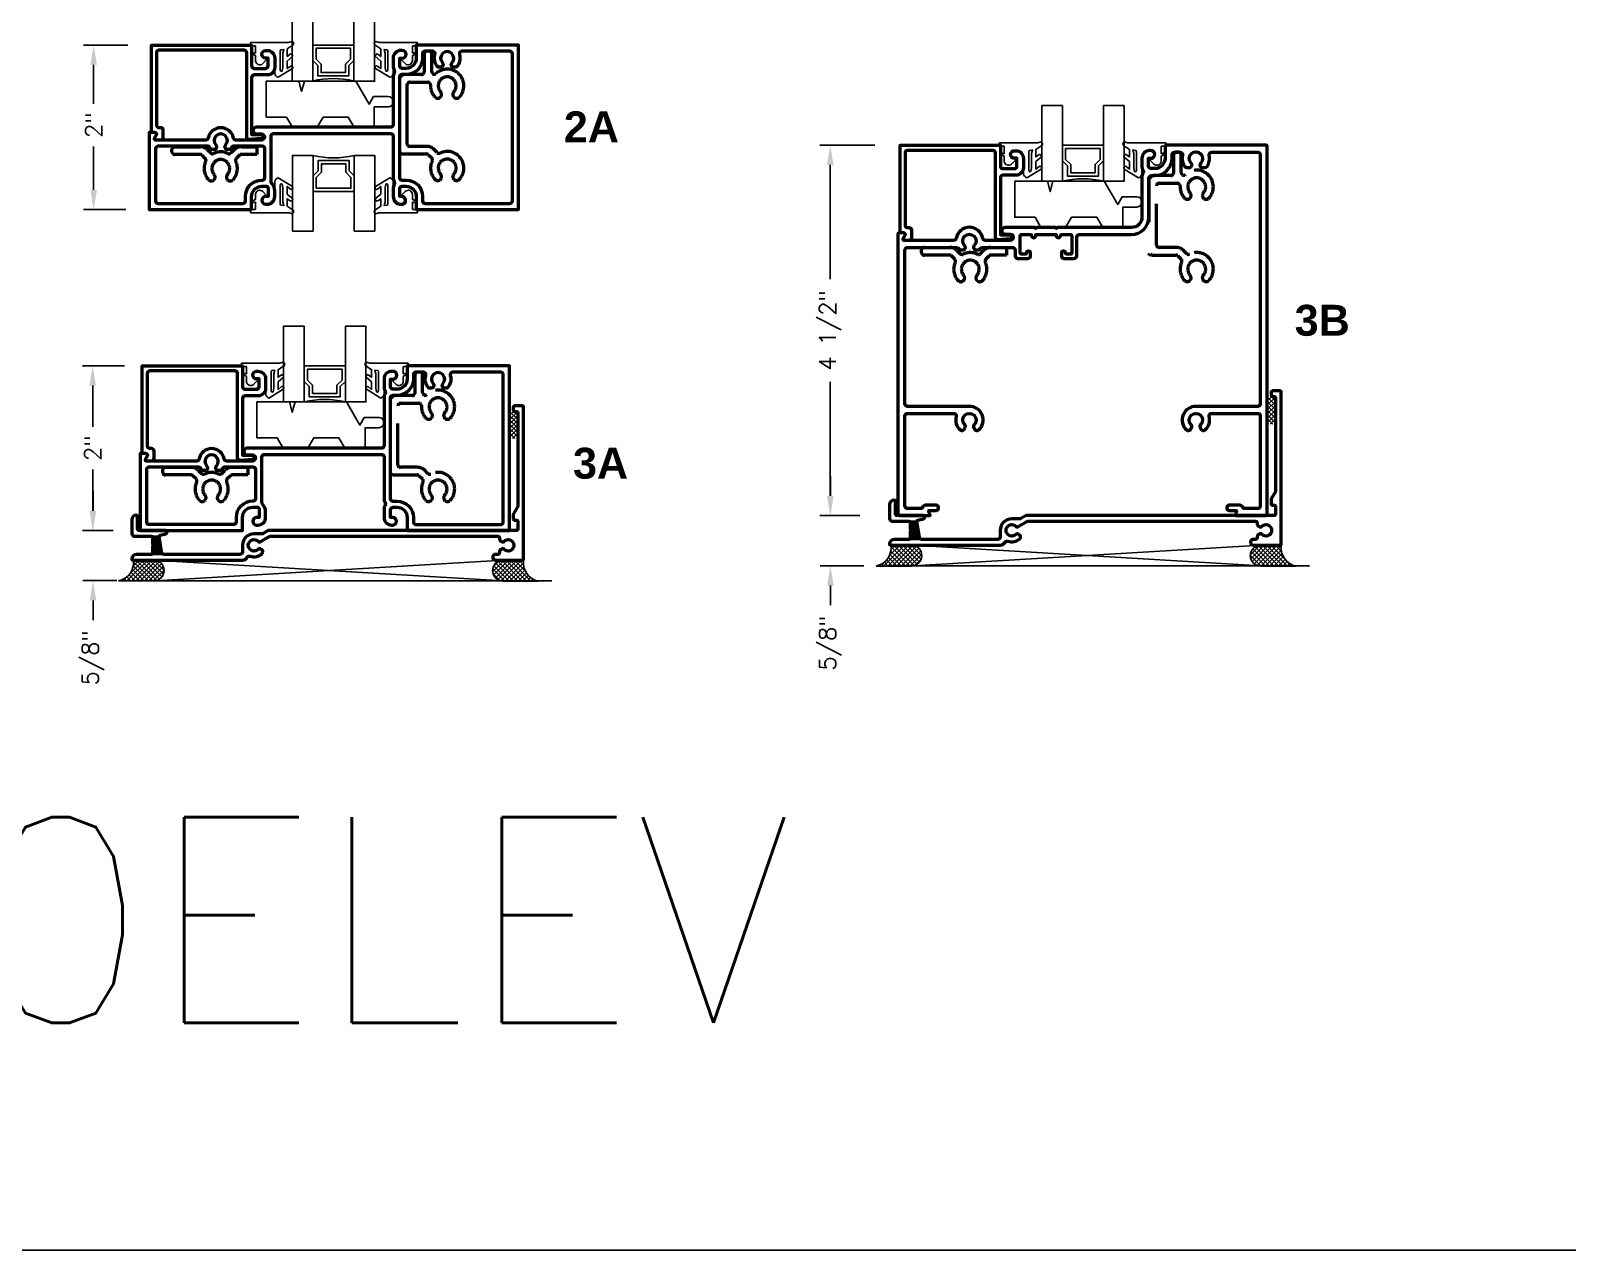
# Model space of a CAD drawing. Extents: x 0 to 63.4, y 0 to 11.8.
# Drawn here: x 2.839 to 7.505, y 0 to 3.705 of the extents above; entities that cross this region are included whole.
import ezdxf

# ---------------------------------------------------------------- set-up
doc = ezdxf.new("R2010")
doc.units = 0
doc.header["$MEASUREMENT"] = 0
doc.linetypes.add('HIDDEN', pattern=[0.375, 0.25, -0.125])
doc.linetypes.add('HIDDEN2', pattern=[0.1875, 0.125, -0.0625])
doc.layers.get('Defpoints').update_dxf_attribs({"linetype": 'CONTINUOUS'})
for name, color, linetype in [('R-Anno-Dims', 3, 'CONTINUOUS'), ('R-Anno-Text', 6, 'CONTINUOUS'), ('R-Det1', 4, 'CONTINUOUS'), ('R-Det2', 2, 'CONTINUOUS'), ('R-Det3', 5, 'CONTINUOUS'), ('R-Otln', 1, 'CONTINUOUS'), ('R-Pat1', 5, 'CONTINUOUS'), ('TITLE', 7, 'CONTINUOUS')]:
    doc.layers.add(name, color=color, linetype=linetype)
doc.styles.get("Standard").update_dxf_attribs({"font": 'simplex'})
doc.styles.add('style1', font='arialbd.ttf')
doc.dimstyles.new('1-4size', dxfattribs={"dimtxt": 0.05, "dimasz": 0.06, "dimexe": 0.03125, "dimexo": 0.03125, "dimgap": 0.03125, "dimtad": 0, "dimdec": 5, "dimlfac": 4, "dimzin": 4, "dimdsep": 46, "dimlunit": 5, "dimtxsty": 'Standard', "dimcen": 0, "dimclrd": 256, "dimclre": 256, "dimclrt": 256, "dimadec": 0, "dimazin": 1, "dimtfac": 1, "dimtdec": 5, "dimtofl": 0, "dimtmove": 0, "dimatfit": 3, "dimfxl": 1, "dimfrac": 2, "dimtolj": 1, "dimtzin": 4, "dimarcsym": 0})
pattern_1 = [(45, (2.794204, 1.727651), (-0.006629126, 0.006629126), []), (135, (2.794204, 1.727651), (-0.006629126, -0.006629126), [])]

# ---------------------------------------------------------------- blocks, each defined once
blk = doc.blocks.new('*D199')
at = {"layer": 'Defpoints', "color": 0, "transparency": 16777216}
for p in [(3.1658, 3.6616), (3.0302, 3.1616), (3.1593, 3.1616)]:
    blk.add_point(p, dxfattribs=at)
at = {"layer": 'R-Anno-Dims', "lineweight": -2, "transparency": 16777216}
for p, q in [((3.1345, 3.6616), (2.999, 3.6616)), ((3.0302, 3.6016), (3.0302, 3.4827)), ((3.0302, 3.2216), (3.0302, 3.3535)), ((3.1281, 3.1616), (2.999, 3.1616))]:
    blk.add_line(p, q, dxfattribs=at)
at = {"layer": 'R-Anno-Dims', "transparency": 16777216}
for points in [[(3.0202, 3.6016), (3.0402, 3.6016), (3.0302, 3.6616)], [(3.0202, 3.2216), (3.0402, 3.2216), (3.0302, 3.1616)]]:
    blk.add_solid(points, dxfattribs=at)
at = {"layer": 'R-Anno-Dims', "transparency": 16777216, "insert": (3.0302, 3.4181), "char_height": 0.05, "attachment_point": 5, "rotation": 90}
blk.add_mtext('\\A1;2"', dxfattribs=at)
blk = doc.blocks.new('*D204')
at = {"layer": 'Defpoints', "color": 0, "transparency": 16777216}
for p in [(5.2672, 2.232), (5.3879, 2.232), (5.3998, 2.0795)]:
    blk.add_point(p, dxfattribs=at)
at = {"layer": 'R-Anno-Dims', "lineweight": -2, "transparency": 16777216}
for p, q in [((5.2672, 2.292), (5.2672, 2.352)), ((5.3567, 2.232), (5.2359, 2.232)), ((5.3685, 2.0795), (5.2359, 2.0795)), ((5.2672, 2.0195), (5.2672, 1.9595))]:
    blk.add_line(p, q, dxfattribs=at)
at = {"layer": 'R-Anno-Dims', "transparency": 16777216}
for points in [[(5.2572, 2.292), (5.2772, 2.292), (5.2672, 2.232)], [(5.2572, 2.0195), (5.2772, 2.0195), (5.2672, 2.0795)]]:
    blk.add_solid(points, dxfattribs=at)
at = {"layer": 'R-Anno-Dims', "transparency": 16777216, "insert": (5.2672, 1.8449), "char_height": 0.05, "attachment_point": 5, "rotation": 90}
blk.add_mtext('\\A1;5/8"', dxfattribs=at)
blk = doc.blocks.new('*D186')
at = {"layer": 'Defpoints', "color": 0, "transparency": 16777216}
for p in [(5.2668, 3.3572), (5.4337, 3.3572), (5.3879, 2.232)]:
    blk.add_point(p, dxfattribs=at)
at = {"layer": 'R-Anno-Dims', "lineweight": -2, "transparency": 16777216}
for p, q in [((5.4024, 3.3572), (5.2356, 3.3572)), ((5.2668, 3.2972), (5.2668, 2.9508)), ((5.2668, 2.292), (5.2668, 2.6383)), ((5.3567, 2.232), (5.2356, 2.232))]:
    blk.add_line(p, q, dxfattribs=at)
at = {"layer": 'R-Anno-Dims', "transparency": 16777216}
for points in [[(5.2568, 3.2972), (5.2768, 3.2972), (5.2668, 3.3572)], [(5.2568, 2.292), (5.2768, 2.292), (5.2668, 2.232)]]:
    blk.add_solid(points, dxfattribs=at)
at = {"layer": 'R-Anno-Dims', "transparency": 16777216, "insert": (5.2668, 2.7946), "char_height": 0.05, "attachment_point": 5, "rotation": 90}
blk.add_mtext('\\A1;4 1/2"', dxfattribs=at)
blk = doc.blocks.new('*D187')
at = {"layer": 'Defpoints', "color": 0, "transparency": 16777216}
for p in [(3.0273, 2.6869), (3.1555, 2.6869), (3.1204, 2.187)]:
    blk.add_point(p, dxfattribs=at)
at = {"layer": 'R-Anno-Dims', "lineweight": -2, "transparency": 16777216}
for p, q in [((3.1243, 2.6869), (2.996, 2.6869)), ((3.0273, 2.6269), (3.0273, 2.5015)), ((3.0273, 2.247), (3.0273, 2.3723)), ((3.0891, 2.187), (2.996, 2.187))]:
    blk.add_line(p, q, dxfattribs=at)
at = {"layer": 'R-Anno-Dims', "transparency": 16777216}
for points in [[(3.0173, 2.6269), (3.0373, 2.6269), (3.0273, 2.6869)], [(3.0173, 2.247), (3.0373, 2.247), (3.0273, 2.187)]]:
    blk.add_solid(points, dxfattribs=at)
at = {"layer": 'R-Anno-Dims', "transparency": 16777216, "insert": (3.0273, 2.4369), "char_height": 0.05, "attachment_point": 5, "rotation": 90}
blk.add_mtext('\\A1;2"', dxfattribs=at)
blk = doc.blocks.new('*D188')
at = {"layer": 'Defpoints', "color": 0, "transparency": 16777216}
for p in [(3.0284, 2.187), (3.1204, 2.187), (3.1322, 2.0345)]:
    blk.add_point(p, dxfattribs=at)
at = {"layer": 'R-Anno-Dims', "lineweight": -2, "transparency": 16777216}
for p, q in [((3.0284, 2.247), (3.0284, 2.307)), ((3.0891, 2.187), (2.9972, 2.187)), ((3.101, 2.0345), (2.9972, 2.0345)), ((3.0284, 1.9745), (3.0284, 1.9145))]:
    blk.add_line(p, q, dxfattribs=at)
at = {"layer": 'R-Anno-Dims', "transparency": 16777216}
for points in [[(3.0184, 2.247), (3.0384, 2.247), (3.0284, 2.187)], [(3.0184, 1.9745), (3.0384, 1.9745), (3.0284, 2.0345)]]:
    blk.add_solid(points, dxfattribs=at)
at = {"layer": 'R-Anno-Dims', "transparency": 16777216, "insert": (3.0284, 1.7999), "char_height": 0.05, "attachment_point": 5, "rotation": 90}
blk.add_mtext('\\A1;5/8"', dxfattribs=at)
blk = doc.blocks.new('P2728 compress')
at = {"layer": 'R-Det2'}
blk.add_lwpolyline([(176.266, 42.927), (176.372, 42.753, -0.301952), (176.324, 42.713), (176.124, 42.713, 0.414214), (176.044, 42.633), (176.044, 42.594, 0.388879), (176.081, 42.554), (176.097, 42.553, 0.440011), (176.14, 42.593), (176.14, 42.607, -0.668179), (176.157, 42.614), (176.206, 42.566, -0.668179), (176.17, 42.48), (176.111, 42.48), (176.083, 42.441, -0.836323), (176.069, 42.447), (176.078, 42.48), (175.994, 42.48, 0.414214), (175.988, 42.474), (175.988, 42.424, -0.414214), (175.982, 42.418), (175.954, 42.418, -0.414214), (175.948, 42.424), (175.948, 42.862, 0.083245), (175.94, 42.911), (175.94, 42.911)], format="xyb", dxfattribs=at)
for points in [[(175.978, 42.937), (176.028, 42.864), (176.119, 42.864), (176.088, 42.905)], [(176.117, 42.931), (176.175, 42.864), (176.267, 42.864), (176.235, 42.902)]]:
    blk.add_lwpolyline(points, dxfattribs=at)
at = {"layer": 'R-Det2', "lineweight": 25}
blk.add_lwpolyline([(176.039, 42.79, 0.372312), (176.054, 42.778), (176.284, 42.778, 0.668179), (176.295, 42.803), (176.252, 42.812), (176.078, 42.811), (176.034, 42.824)], format="xyb", close=True, dxfattribs=at)
at = {"layer": 'R-Det2', "ltscale": 0.1}
for centre, radius, start, end in [((175.962, 42.92), 0.0237, 22.2345, 202.2345), ((176.117, 42.901), 0.0297, 90, 171.5397), ((176.251, 42.914), 0.0199, 40.2978, 220.2978)]:
    blk.add_arc(centre, radius, start, end, dxfattribs=at)

msp = doc.modelspace()

# ---------------------------------------------------------------- hatches: boundary and pattern name
at = {"layer": 'R-Pat1'}
h = msp.add_hatch(dxfattribs=at)
h.set_pattern_fill('ANSI37', color=256, scale=0.075, style=0)
h.set_pattern_definition([(45, (5.095007, 1.771087), (-0.006629126, 0.006629126), []), (135, (5.095007, 1.771087), (-0.006629126, -0.006629126), [])])
h.paths.add_polyline_path([(6.6189761, 2.5911923), (6.5939014, 2.5911923), (6.5939014, 2.5096962), (6.6189761, 2.5096962)])
h = msp.add_hatch(dxfattribs=at)
h.set_pattern_fill('ANSI37', color=256, scale=0.075, style=0)
h.set_pattern_definition(pattern_1)
h.paths.add_polyline_path([(4.3181731, 2.5477561), (4.2927007, 2.5477561), (4.2927007, 2.46626), (4.3181731, 2.46626)])
h = msp.add_hatch(color=256, dxfattribs=at)
edge = h.paths.add_edge_path()
edge.add_line((5.5095607, 2.192796), (5.5095607, 2.2109558))
edge.add_arc((5.5058107, 2.2109558), 0.00375, 0.0000001, 61.0449758)
edge.add_arc((5.5077472, 2.2144558), 0.00025, 90, 241.0449758, ccw=False)
edge.add_line((5.5077472, 2.2147058), (5.5297307, 2.2147058))
edge.add_arc((5.5297307, 2.2144558), 0.00025, -0.871147, 89.9999994, ccw=False)
edge.add_arc((5.5337303, 2.214395), 0.00375, 179.1288536, 188.7056474)
edge.add_line((5.5300235, 2.2138274), (5.5373036, 2.1662828))
edge.add_arc((5.5449643, 2.1674558), 0.00775, 188.7056474, 249.6358653)
edge.add_arc((5.5421805, 2.1599558), 0.00025, -89.9999999, 69.6358653, ccw=False)
edge.add_line((5.5421805, 2.1597058), (5.5077472, 2.1597058))
edge.add_arc((5.5077472, 2.1599558), 0.00025, 118.9550242, 270, ccw=False)
edge.add_arc((5.5058107, 2.1634558), 0.00375, 298.9550242, 359.9999999)
edge.add_line((5.5095607, 2.1634558), (5.5095607, 2.1816156))
edge.add_arc((5.5133107, 2.1816156), 0.00375, 131.8103149, 180, ccw=False)
edge.add_arc((5.5083107, 2.1872058), 0.00375, 311.8103149, 408.1896851)
edge.add_arc((5.5133107, 2.192796), 0.00375, 180, 228.1896851, ccw=False)
h = msp.add_hatch(color=256, dxfattribs=at)
edge = h.paths.add_edge_path()
edge.add_line((3.2088186, 2.1473463), (3.2088186, 2.1655061))
edge.add_arc((3.2050686, 2.1655061), 0.00375, 0.0000001, 61.0449758)
edge.add_arc((3.2070051, 2.1690061), 0.00025, 90, 241.0449758, ccw=False)
edge.add_line((3.2070051, 2.1692561), (3.2289887, 2.1692561))
edge.add_arc((3.2289887, 2.1690061), 0.00025, -0.871147, 89.9999994, ccw=False)
edge.add_arc((3.2329882, 2.1689453), 0.00375, 179.1288536, 188.7056474)
edge.add_line((3.2292814, 2.1683777), (3.2365615, 2.1208331))
edge.add_arc((3.2442223, 2.1220061), 0.00775, 188.7056474, 249.6358653)
edge.add_arc((3.2414384, 2.1145061), 0.00025, -89.9999999, 69.6358653, ccw=False)
edge.add_line((3.2414384, 2.1142561), (3.2070051, 2.1142561))
edge.add_arc((3.2070051, 2.1145061), 0.00025, 118.9550242, 270, ccw=False)
edge.add_arc((3.2050686, 2.1180061), 0.00375, 298.9550242, 359.9999999)
edge.add_line((3.2088186, 2.1180061), (3.2088186, 2.1361659))
edge.add_arc((3.2125686, 2.1361659), 0.00375, 131.8103149, 180, ccw=False)
edge.add_arc((3.2075686, 2.1417561), 0.00375, 311.8103149, 408.1896851)
edge.add_arc((3.2125686, 2.1473463), 0.00375, 180, 228.1896851, ccw=False)
h = msp.add_hatch(dxfattribs=at)
h.set_pattern_fill('ANSI37', color=256, scale=0.075, style=0)
h.set_pattern_definition([(45, (5.057989, 0.594505), (-0.006629126, 0.006629126), []), (135, (5.057989, 0.594505), (-0.006629126, -0.006629126), [])])
h.paths.add_polyline_path([(5.4061611, 2.0788931, 0.406088976), (5.4508107, 2.1422058), (5.5133107, 2.1422058), (5.5172524, 2.1419594, -0.939451221), (5.5133107, 2.0788931)])
h = msp.add_hatch(dxfattribs=at)
h.set_pattern_fill('ANSI37', color=256, scale=0.075, style=0)
h.set_pattern_definition([(45, (5.089846, 0.594257), (-0.006629126, 0.006629126), []), (135, (5.089846, 0.594257), (-0.006629126, -0.006629126), [])])
h.paths.add_polyline_path([(6.5739428, 2.0786451), (6.6810924, 2.0786451, -0.406088976), (6.6364428, 2.1419578), (6.5739428, 2.1419578), (6.5700011, 2.1417114, 0.939451221)])
h = msp.add_hatch(dxfattribs=at)
h.set_pattern_fill('ANSI37', color=256, scale=0.075, style=0)
h.set_pattern_definition([(45, (2.706572, 1.727899), (-0.00662913, 0.00662913), []), (135, (2.706572, 1.727899), (-0.00662913, -0.00662913), [])])
h.paths.add_polyline_path([(3.105419, 2.0334434, 0.406088976), (3.1500686, 2.0967561), (3.2125686, 2.0967561), (3.2165103, 2.0965098, -0.939451221), (3.2125686, 2.0334434)])
h = msp.add_hatch(dxfattribs=at)
h.set_pattern_fill('ANSI37', color=256, scale=0.075, style=0)
h.set_pattern_definition(pattern_1)
h.paths.add_polyline_path([(4.2732007, 2.0331954), (4.3803503, 2.0331954, -0.406088976), (4.3357007, 2.0965081), (4.2732007, 2.0965081), (4.269259, 2.0962618, 0.939451221)])

# ---------------------------------------------------------------- linework, layer by layer
at = {"layer": 'R-Det1', "lineweight": 50}
for points in [[(3.5802, 3.621891), (3.5802, 3.593891, -0.414213562), (3.55695, 3.570641), (3.5177, 3.570641, 0.414213562), (3.50995, 3.562891), (3.50995, 3.3898907), (3.538412, 3.3898907, -0.961529366), (3.5389012, 3.3774099), (3.503307, 3.3746139, -0.437365349), (3.49495, 3.3823401), (3.49495, 3.6383907, 0.414213562), (3.4872, 3.6461407), (3.2284117, 3.6461407, 0.414213562), (3.2206617, 3.6383907), (3.2206617, 3.4188907, 0.414213562), (3.2281617, 3.4113907), (3.2329117, 3.4113907, -0.414213562), (3.2406617, 3.4036407), (3.2406617, 3.3801407, -0.414213337), (3.2331617, 3.3726407), (3.2184103, 3.3726407, -0.577350566), (3.2151627, 3.3782657), (3.2224515, 3.3908905), (3.2174515, 3.3958907), (3.2056617, 3.3958907), (3.2056617, 3.661641), (3.50995, 3.661641), (3.5099498, 3.5983908, 0.41290323), (3.5176999, 3.5906407), (3.55245, 3.590641, 0.414213562), (3.5602, 3.598391), (3.5602, 3.621891), (3.552825, 3.621891, -1), (3.552825, 3.645141), (3.5569498, 3.6451407, -0.413978902), (3.5801998, 3.6218908)], [(5.8535283, 3.3174522), (5.8535283, 3.2894522, -0.414213562), (5.8302783, 3.2662022), (5.7910283, 3.2662022, 0.414213562), (5.7832783, 3.2584522), (5.7832783, 3.085452), (5.8117402, 3.085452, -0.961529366), (5.8122295, 3.0729712), (5.7766352, 3.0701751, -0.437365349), (5.7682783, 3.0779013), (5.7682783, 3.333952, 0.414213562), (5.7605283, 3.341702), (5.50174, 3.341702, 0.414213562), (5.49399, 3.333952), (5.49399, 3.114452, 0.414213562), (5.50149, 3.106952), (5.50624, 3.106952, -0.414213562), (5.51399, 3.099202), (5.51399, 3.075702, -0.414213337), (5.50649, 3.068202), (5.4917385, 3.068202, -0.577350566), (5.4884909, 3.073827), (5.4957798, 3.0864517), (5.4907798, 3.091452), (5.47899, 3.091452), (5.47899, 3.3572022), (5.7832783, 3.3572022), (5.7832781, 3.2939521, 0.41290323), (5.7910282, 3.286202), (5.8257783, 3.2862022, 0.414213562), (5.8335283, 3.2939522), (5.8335283, 3.3174522), (5.8261533, 3.3174522, -1), (5.8261533, 3.3407022), (5.8302781, 3.340702, -0.413978902), (5.853528, 3.317452)], [(3.5524492, 2.6471316), (3.5524492, 2.6191316, -0.414213562), (3.5291992, 2.5958816), (3.4899492, 2.5958816, 0.414213562), (3.4821992, 2.5881316), (3.4821992, 2.4151314), (3.5106611, 2.4151314, -0.961529366), (3.5111504, 2.4026506), (3.4755561, 2.3998545, -0.437365349), (3.4671992, 2.4075807), (3.4671992, 2.6636314, 0.414213562), (3.4594492, 2.6713814), (3.2006609, 2.6713814, 0.414213562), (3.1929109, 2.6636314), (3.1929109, 2.4441314, 0.414213562), (3.2004109, 2.4366314), (3.2051609, 2.4366314, -0.414213562), (3.2129109, 2.4288814), (3.2129109, 2.4053814, -0.414213337), (3.2054109, 2.3978814), (3.1906594, 2.3978814, -0.577350566), (3.1874118, 2.4035064), (3.1947007, 2.4161311), (3.1897007, 2.4211314), (3.1779109, 2.4211314), (3.1779109, 2.6868816), (3.4821992, 2.6868816), (3.4821989, 2.6236315, 0.41290323), (3.489949, 2.6158814), (3.5246992, 2.6158816, 0.414213562), (3.5324492, 2.6236316), (3.5324492, 2.6471316), (3.5250742, 2.6471316, -1), (3.5250742, 2.6703816), (3.529199, 2.6703814, -0.413978902), (3.5524489, 2.6471314)]]:
    msp.add_lwpolyline(points, format="xyb", dxfattribs=at)
for points in [[(6.5762216, 2.1984747, -2.733900699), (6.5761744, 2.1758918, 0.363658542), (6.5714294, 2.1767258), (6.5669152, 2.1741195, 0.32605407), (6.5632163, 2.1657654, -0.478235213), (6.5583298, 2.1597058), (6.5514428, 2.1597058, 1), (6.5514428, 2.1422058), (6.6326928, 2.1422058, 0.414213562), (6.6364428, 2.1459558), (6.6364428, 2.6072058, 0.414213562), (6.6326928, 2.6109558), (6.6101928, 2.6109558, 0.414213562), (6.6051928, 2.6059558), (6.6051928, 2.5984558, 0.414213562), (6.6101928, 2.5934558), (6.6151928, 2.5934558, -0.414213562), (6.6189428, 2.5897058), (6.6189428, 2.3067362, -0.131652498), (6.6182729, 2.3042362), (6.6058626, 2.282741, 0.131652498), (6.6051928, 2.280241), (6.6051928, 2.2678308, 0.414213562), (6.6089428, 2.2640808), (6.6151928, 2.2640808, -0.414213562), (6.6189428, 2.2603308), (6.6189428, 2.2359558, -0.414213562), (6.6151928, 2.2322058), (5.8631851, 2.2322058, 0.131652498), (5.8593101, 2.2311675), (5.8455629, 2.2232306, -0.131652498), (5.8416879, 2.2221923), (5.8180689, 2.2221923, 0.414213562), (5.7830689, 2.1871923), (5.7830689, 2.1674558, -0.414213562), (5.7753189, 2.1597058), (5.5449643, 2.1597058, -0.370379328), (5.5373036, 2.1662828), (5.5300235, 2.2138274, -0.387335755), (5.5328222, 2.2180334), (5.550137, 2.2223546, 0.88462431), (5.5489262, 2.2322058), (5.4683107, 2.2322058, -0.414213562), (5.4645607, 2.2359558), (5.4645607, 2.2754558, 0.414213562), (5.4608107, 2.2792058, 0.414213562), (5.4470607, 2.2654558), (5.4470607, 2.2234558, 0.414213562), (5.4558107, 2.2147058), (5.5058107, 2.2147058, -0.414213562), (5.5095607, 2.2109558), (5.5095607, 2.192796, 0.213421765), (5.5108107, 2.1900009, -0.447213596), (5.5108107, 2.1844107, 0.213421765), (5.5095607, 2.1816156), (5.5095607, 2.1634558, -0.414213562), (5.5058107, 2.1597058), (5.4608107, 2.1597058, 0.414213562), (5.4470607, 2.1459558), (5.4470607, 2.1459558, 0.414213562), (5.4508107, 2.1422058), (5.7830887, 2.1422058, 0.279180389), (5.7968242, 2.1505234, -0.374115852), (5.8062983, 2.1542309, 0.282113096), (5.8421019, 2.1617479, 0.502039847), (5.8406553, 2.1740937), (5.83615, 2.1766949, 0.362476227), (5.8314151, 2.1758729, -2.733900699), (5.8314623, 2.1984558, 0.363658542), (5.8362073, 2.1976218), (5.8639992, 2.2136675, -0.131652498), (5.8678742, 2.2147058), (6.5584043, 2.2147058, -0.479177678), (6.5632875, 2.2086312, 0.326902553), (6.5669814, 2.2002539), (6.5714867, 2.1976527, 0.362476227)], [(4.2754795, 2.1530251, -2.733900699), (4.2754323, 2.1304421, 0.363658542), (4.2706873, 2.1312761), (4.2661731, 2.1286698, 0.32605407), (4.2624742, 2.1203157, -0.478235213), (4.2575877, 2.1142561), (4.2507007, 2.1142561, 1), (4.2507007, 2.0967561), (4.3319507, 2.0967561, 0.414213562), (4.3357007, 2.1005061), (4.3357007, 2.5617561, 0.414213562), (4.3319507, 2.5655061), (4.3094507, 2.5655061, 0.414213562), (4.3044507, 2.5605061), (4.3044507, 2.5530061, 0.414213562), (4.3094507, 2.5480061), (4.3144507, 2.5480061, -0.414213562), (4.3182007, 2.5442561), (4.3182007, 2.2612866, -0.131652498), (4.3175308, 2.2587866), (4.3051205, 2.2372914, 0.131652498), (4.3044507, 2.2347914), (4.3044507, 2.2223811, 0.414213562), (4.3082007, 2.2186311), (4.3144507, 2.2186311, -0.414213562), (4.3182007, 2.2148811), (4.3182007, 2.1905061, -0.414213562), (4.3144507, 2.1867561), (3.562443, 2.1867561, 0.131652498), (3.558568, 2.1857178), (3.5448209, 2.1777809, -0.131652498), (3.5409459, 2.1767426), (3.5173268, 2.1767426, 0.414213562), (3.4823268, 2.1417426), (3.4823268, 2.1220061, -0.414213562), (3.4745768, 2.1142561), (3.2442223, 2.1142561, -0.370379328), (3.2365615, 2.1208331), (3.2292814, 2.1683777, -0.387335755), (3.2320802, 2.1725837), (3.2493949, 2.1769049, 0.88462431), (3.2481842, 2.1867561), (3.1675686, 2.1867561, -0.414213562), (3.1638186, 2.1905061), (3.1638186, 2.2300061, 0.414213562), (3.1600686, 2.2337561, 0.414213562), (3.1463186, 2.2200061), (3.1463186, 2.1780061, 0.414213562), (3.1550686, 2.1692561), (3.2050686, 2.1692561, -0.414213562), (3.2088186, 2.1655061), (3.2088186, 2.1473463, 0.213421765), (3.2100686, 2.1445512, -0.447213596), (3.2100686, 2.138961, 0.213421765), (3.2088186, 2.1361659), (3.2088186, 2.1180061, -0.414213562), (3.2050686, 2.1142561), (3.1600686, 2.1142561, 0.414213562), (3.1463186, 2.1005061), (3.1463186, 2.1005061, 0.414213562), (3.1500686, 2.0967561), (3.4823467, 2.0967561, 0.279180389), (3.4960822, 2.1050738, -0.374115852), (3.5055562, 2.1087812, 0.282113096), (3.5413598, 2.1162983, 0.502039847), (3.5399132, 2.1286441), (3.5354079, 2.1312452, 0.362476227), (3.530673, 2.1304232, -2.733900699), (3.5307202, 2.1530061, 0.363658542), (3.5354652, 2.1521721), (3.5632571, 2.1682178, -0.131652498), (3.5671321, 2.1692561), (4.2576623, 2.1692561, -0.479177678), (4.2625454, 2.1631815, 0.326902553), (4.2662393, 2.1548042), (4.2707446, 2.152203, 0.362476227)]]:
    msp.add_lwpolyline(points, format="xyb", close=True, dxfattribs=at)
at = {"layer": 'R-Det2', "color": 2, "linetype": 'Continuous'}
for p, q in [((3.63495, 3.552141), (3.69745, 3.552141)), ((3.88495, 3.552141), (3.82245, 3.552141))]:
    msp.add_line(p, q, dxfattribs=at)
at = {"layer": 'R-Det2'}
for points in [[(3.8829016, 3.7819414), (3.8204016, 3.7819414), (3.8204016, 3.5521413), (3.8829016, 3.5521413), (3.8829016, 3.7819414), (3.8829016, 3.5521413), (3.8204016, 3.5521413), (3.8204016, 3.6146413), (3.8049016, 3.5991413), (3.8049016, 3.5678913), (3.7109016, 3.5678913), (3.7109016, 3.5991413), (3.6954016, 3.6146413), (3.6954016, 3.6616413), (3.8204016, 3.6616413), (3.6954016, 3.6616413), (3.6954016, 3.7819414), (3.6329016, 3.7819414), (3.6329016, 3.5521413), (3.6954016, 3.5521413), (3.6954016, 3.6146413), (3.6954016, 3.5521413, -0.123310184), (3.8204016, 3.5521413, 1.56900442)], [(6.1589836, 3.4775062), (6.0964836, 3.4775063), (6.0964836, 3.2477061), (6.1589836, 3.2477061), (6.1589836, 3.4775063), (6.1589836, 3.2477061), (6.0964836, 3.2477061), (6.0964836, 3.3102061), (6.0809836, 3.2947061), (6.0809836, 3.2634561), (5.9869836, 3.2634561), (5.9869836, 3.2947061), (5.9714836, 3.3102061), (5.9714836, 3.3572061), (6.0964836, 3.3572061), (5.9714836, 3.3572061), (5.9714836, 3.4775063), (5.9089836, 3.4775063), (5.9089836, 3.2477061), (5.9714836, 3.2477061), (5.9714836, 3.3102061), (5.9714836, 3.2477061, -0.123310184), (6.0964836, 3.2477061, 1.56900442)], [(3.6338361, 3.0964889), (3.6963361, 3.0964889), (3.6963361, 3.326289), (3.6338361, 3.326289), (3.6338361, 3.0964889), (3.6338361, 3.326289), (3.6963361, 3.326289), (3.6963361, 3.263789), (3.7118361, 3.279289), (3.7118361, 3.310539), (3.8058361, 3.310539), (3.8058361, 3.279289), (3.8213361, 3.263789), (3.8213361, 3.216789), (3.6963361, 3.216789), (3.8213361, 3.216789), (3.8213361, 3.0964889), (3.8838361, 3.0964889), (3.8838361, 3.326289), (3.8213361, 3.326289), (3.8213361, 3.263789), (3.8213361, 3.326289, -0.123310184), (3.6963361, 3.326289, 1.56900442)], [(3.8569637, 2.8070566), (3.7944637, 2.8070566), (3.7944637, 2.5772565), (3.8569637, 2.5772565), (3.8569637, 2.8070566), (3.8569637, 2.5772565), (3.7944637, 2.5772565), (3.7944637, 2.6397565), (3.7789637, 2.6242565), (3.7789637, 2.5930065), (3.6849637, 2.5930065), (3.6849637, 2.6242565), (3.6694637, 2.6397565), (3.6694637, 2.6867565), (3.7944637, 2.6867565), (3.6694637, 2.6867565), (3.6694637, 2.8070566), (3.6069637, 2.8070566), (3.6069637, 2.5772565), (3.6694637, 2.5772565), (3.6694637, 2.6397565), (3.6694637, 2.5772565, -0.123310184), (3.7944637, 2.5772565, 1.56900442)]]:
    msp.add_lwpolyline(points, format="xyb", dxfattribs=at)
for points in [[(3.8104016, 3.6516413), (3.7054016, 3.6516413), (3.7054016, 3.6187834), (3.7209016, 3.6032834), (3.7209016, 3.5778913), (3.7949016, 3.5778913), (3.7949016, 3.6032834), (3.8104016, 3.6187834), (3.8104016, 3.6516413)], [(6.0864836, 3.3472061), (5.9814836, 3.3472061), (5.9814836, 3.3143483), (5.9969836, 3.2988483), (5.9969836, 3.2734561), (6.0709836, 3.2734561), (6.0709836, 3.2988483), (6.0864836, 3.3143483), (6.0864836, 3.3472061)], [(3.7063361, 3.226789), (3.8113361, 3.226789), (3.8113361, 3.2596469), (3.7958361, 3.2751469), (3.7958361, 3.300539), (3.7218361, 3.300539), (3.7218361, 3.2751469), (3.7063361, 3.2596469), (3.7063361, 3.226789)], [(3.7844637, 2.6767565), (3.6794637, 2.6767565), (3.6794637, 2.6438986), (3.6949637, 2.6283986), (3.6949637, 2.6030065), (3.7689637, 2.6030065), (3.7689637, 2.6283986), (3.7844637, 2.6438986), (3.7844637, 2.6767565)]]:
    msp.add_lwpolyline(points, dxfattribs=at)
for points in [[(3.7266746, 3.442891), (3.7086324, 3.411641), (3.6337088, 3.411641), (3.6156666, 3.442891), (3.5541812, 3.442891), (3.5541812, 3.5521412), (3.653259, 3.5521412), (3.6616324, 3.5208912), (3.6700058, 3.5521412), (3.8260405, 3.5521412), (3.8667076, 3.4817037), (3.8802392, 3.5051412), (3.9246128, 3.5051412, -0.414213562), (3.9401128, 3.4896412), (3.9401128, 3.4893912, -0.414213562), (3.9246128, 3.4738912), (3.8823062, 3.4738912), (3.8823062, 3.411641), (3.8211324, 3.411641), (3.8030902, 3.442891)], [(5.9996002, 3.1384558), (5.981558, 3.1072058), (5.9066345, 3.1072058), (5.8885923, 3.1384558), (5.8271068, 3.1384558), (5.8271068, 3.247706), (5.9261846, 3.247706), (5.934558, 3.216456), (5.9429314, 3.247706), (6.0989661, 3.247706), (6.1396332, 3.1772685), (6.1531649, 3.200706), (6.1975385, 3.200706, -0.414213562), (6.2130385, 3.185206), (6.2130385, 3.184956, -0.414213562), (6.1975385, 3.169456), (6.1552318, 3.169456), (6.1552318, 3.1072058), (6.094058, 3.1072058), (6.0760158, 3.1384558)], [(3.6985122, 2.4680061), (3.68047, 2.4367561), (3.6055464, 2.4367561), (3.5875042, 2.4680061), (3.5260188, 2.4680061), (3.5260188, 2.5772564), (3.6250966, 2.5772564), (3.63347, 2.5460064), (3.6418434, 2.5772564), (3.7978781, 2.5772564), (3.8385452, 2.5068189), (3.8520768, 2.5302564), (3.8964504, 2.5302564, -0.414213562), (3.9119504, 2.5147564), (3.9119504, 2.5145064, -0.414213562), (3.8964504, 2.4990064), (3.8541438, 2.4990064), (3.8541438, 2.4367561), (3.79297, 2.4367561), (3.7749278, 2.4680061)]]:
    msp.add_lwpolyline(points, format="xyb", close=True, dxfattribs=at)
at = {"layer": 'R-Det3'}
for p, q in [((6.5739428, 2.0794578), (5.5192631, 2.1419578)), ((5.5192631, 2.0794578), (6.5739428, 2.1419578)), ((4.2732007, 2.0340081), (3.2125686, 2.0967561)), ((3.218521, 2.0340081), (4.2732007, 2.0965081)), ((5.4450915, 2.0794578), (6.7216928, 2.0794578)), ((3.1443494, 2.0340081), (4.4209508, 2.0340081))]:
    msp.add_line(p, q, dxfattribs=at)
at = {"layer": 'R-Det3', "linetype": 'HIDDEN', "lineweight": 50}
msp.add_lwpolyline([(3.9584412, 3.3306412), (3.9621912, 3.3343912), (3.9659412, 3.3306412), (4.0412966, 3.3306412, -0.198912367), (4.0467767, 3.3283713), (4.0566334, 3.3185146, -0.318046065), (4.0581442, 3.3096892, 0.306554229), (4.0665246, 3.2537085, 0.506230383), (4.0851492, 3.2557647, 0.327818123), (4.0836387, 3.269446, -2.278081172), (4.1237558, 3.269446, 0.327818123), (4.1222454, 3.2557647, 0.506230383), (4.14087, 3.2537085, 0.825601817), (4.081899, 3.3334441, -0.318046065), (4.0730737, 3.3349548), (4.063217, 3.3448115, 0.198912367), (4.0412966, 3.3538912), (3.9894483, 3.3538912, -0.414213562), (3.9816983, 3.3616412), (3.9816983, 3.5408071, -0.414213562), (3.9894483, 3.5485571), (4.0455203, 3.5485571, -0.428959716), (4.0532606, 3.5404191, 0.201044496), (4.0665246, 3.5037085, 0.061644757), (4.068701, 3.5018598, 0.431131542), (4.0851492, 3.5057647, 0.327818123), (4.0836387, 3.519446, -2.278081172), (4.1237558, 3.519446, 0.327818123), (4.1222454, 3.5057647, 0.506230383), (4.14087, 3.5037085, 0.956981471), (4.0696694, 3.5752052, -0.651659058), (4.0566973, 3.5809316), (4.0566973, 3.635141, 0.414213562), (4.0489473, 3.642891), (4.0411973, 3.642891, 0.414213562), (4.0334473, 3.635141), (4.0334473, 3.5795571, -0.414213562), (4.0256973, 3.5718071), (3.9739483, 3.5718071, 0.414213562), (3.9584483, 3.5563071), (3.9584483, 3.3306483)], format="xyb", dxfattribs=at)
msp.add_lwpolyline([(3.2757, 3.3293935, -0.414213562), (3.26795, 3.3371435), (3.26795, 3.3448935, -0.414213562), (3.2757, 3.3526435), (3.3536933, 3.3526435, -0.198912367), (3.3757904, 3.3434905), (3.3855764, 3.3337046, 0.318046065), (3.3944018, 3.3321938, -0.226939718), (3.4379983, 3.3321938, 0.318046065), (3.4468237, 3.3337046), (3.4566071, 3.343488, -0.198912367), (3.4787042, 3.352641), (3.5257975, 3.352641), (3.5257975, 3.329391), (3.4786007, 3.329391, 0.198912367), (3.4731206, 3.327121), (3.4632639, 3.3172643, 0.318046065), (3.4617531, 3.308439, -0.306554229), (3.4533727, 3.2524583, -0.506230383), (3.4347481, 3.2545145, -0.327818123), (3.4362586, 3.2681957, 2.278081172), (3.3961415, 3.2681957, -0.327818123), (3.3976519, 3.2545145, -0.506230383), (3.3790273, 3.2524583, -0.306554229), (3.3706469, 3.308439, 0.318046065), (3.3691362, 3.3172643), (3.359277, 3.3271235, 0.198912367), (3.3537969, 3.3293935)], format="xyb", close=True, dxfattribs=at)
at = {"layer": 'R-Det3', "linetype": 'HIDDEN2', "lineweight": 50}
for points in [[(6.2342697, 3.0237025), (6.2380197, 3.0274525), (6.2417697, 3.0237025), (6.3171252, 3.0237025, -0.198912367), (6.3226052, 3.0214325), (6.3324619, 3.0115758, -0.318046065), (6.3339727, 3.0027505, 0.306554229), (6.3423531, 2.9467698, 0.506230383), (6.3609777, 2.948826, 0.327818123), (6.3594672, 2.9625072, -2.278081172), (6.3995843, 2.9625072, 0.327818123), (6.3980739, 2.948826, 0.506230383), (6.4166985, 2.9467698, 0.825601817), (6.3577275, 3.0265053, -0.318046065), (6.3489022, 3.0280161), (6.3390455, 3.0378728, 0.198912367), (6.3171252, 3.0469525), (6.2652768, 3.0469525, -0.414213562), (6.2575268, 3.0547025), (6.2575268, 3.2338683, -0.414213562), (6.2652768, 3.2416183), (6.3213488, 3.2416183, -0.428959716), (6.3290891, 3.2334803, 0.201044496), (6.3423531, 3.1967698, 0.061644757), (6.3445295, 3.1949211, 0.431131542), (6.3609777, 3.198826, 0.327818123), (6.3594672, 3.2125072, -2.278081172), (6.3995843, 3.2125072, 0.327818123), (6.3980739, 3.198826, 0.506230383), (6.4166985, 3.1967698, 0.956981471), (6.3454979, 3.2682665, -0.651659058), (6.3325258, 3.2739929), (6.3325258, 3.3282022, 0.414213562), (6.3247758, 3.3359522), (6.3170258, 3.3359522, 0.414213562), (6.3092758, 3.3282022), (6.3092758, 3.2726183, -0.414213562), (6.3015258, 3.2648683), (6.2497768, 3.2648683, 0.414213562), (6.2342768, 3.2493683), (6.2342768, 3.0237096)], [(3.9306933, 2.3554322), (3.9344433, 2.3591822), (3.9381933, 2.3554322), (4.0135488, 2.3554322, -0.198912367), (4.0190289, 2.3531623), (4.0288856, 2.3433056, -0.318046065), (4.0303963, 2.3344802, 0.306554229), (4.0387767, 2.2784995, 0.506230383), (4.0574013, 2.2805557, 0.327818123), (4.0558909, 2.294237, -2.278081172), (4.096008, 2.294237, 0.327818123), (4.0944975, 2.2805557, 0.506230383), (4.1131221, 2.2784995, 0.825601817), (4.0541512, 2.3582351, -0.318046065), (4.0453258, 2.3597458), (4.0354691, 2.3696025, 0.198912367), (4.0135488, 2.3786822), (3.9617004, 2.3786822, -0.414213562), (3.9539504, 2.3864322), (3.9539504, 2.5655981, -0.414213562), (3.9617004, 2.5733481), (4.0177725, 2.5733481, -0.428959716), (4.0255127, 2.5652101, 0.201044496), (4.0387767, 2.5284995, 0.061644757), (4.0409532, 2.5266508, 0.431131542), (4.0574013, 2.5305557, 0.327818123), (4.0558909, 2.544237, -2.278081172), (4.096008, 2.544237, 0.327818123), (4.0944975, 2.5305557, 0.506230383), (4.1131221, 2.5284995, 0.956981471), (4.0419215, 2.5999962, -0.651659058), (4.0289494, 2.6057226), (4.0289494, 2.659932, 0.414213562), (4.0211994, 2.667682), (4.0134494, 2.667682, 0.414213562), (4.0056994, 2.659932), (4.0056994, 2.6043481, -0.414213562), (3.9979494, 2.5965981), (3.9462004, 2.5965981, 0.414213562), (3.9307004, 2.5810981), (3.9307004, 2.3554393)]]:
    msp.add_lwpolyline(points, format="xyb", dxfattribs=at)
for points in [[(5.8016233, 3.0234039), (5.7544264, 3.0234039, 0.198912367), (5.7489464, 3.021134), (5.7390896, 3.0112773, 0.318046065), (5.7375789, 3.0024519, -0.306554229), (5.7291985, 2.9464712, -0.506230383), (5.7105739, 2.9485274, -0.327818123), (5.7120843, 2.9622087, 2.278081172), (5.6719672, 2.9622087, -0.327818123), (5.6734777, 2.9485274, -0.506230383), (5.6548531, 2.9464712, -0.306554229), (5.6464727, 3.0024519, 0.318046065), (5.6449619, 3.0112773), (5.6351027, 3.0211365, 0.198912367), (5.6296227, 3.0234064), (5.5515258, 3.0234064, -0.414213562), (5.5437758, 3.0311564), (5.5437758, 3.0389064, -0.414213562), (5.5515258, 3.0466564), (5.6295191, 3.0466564, -0.198912367), (5.6516162, 3.0375035), (5.6614022, 3.0277175, 0.318046065), (5.6702275, 3.0262068, -0.226939718), (5.7138241, 3.0262068, 0.318046065), (5.7226494, 3.0277175), (5.7324329, 3.037501, -0.198912367), (5.75453, 3.0466539), (5.8016233, 3.0466539)], [(3.419073, 2.3597458), (3.4288565, 2.3695293, -0.198912367), (3.4509536, 2.3786822), (3.4980469, 2.3786822), (3.4980469, 2.3554322), (3.4508501, 2.3554322, 0.198912367), (3.44537, 2.3531623), (3.4355133, 2.3433056, 0.318046065), (3.4340025, 2.3344802, -0.306554229), (3.4256221, 2.2784995, -0.506230383), (3.4069975, 2.2805557, -0.327818123), (3.408508, 2.294237, 2.278081172), (3.3683909, 2.294237, -0.327818123), (3.3699013, 2.2805557, -0.506230383), (3.3512767, 2.2784995, -0.306554229), (3.3428963, 2.3344802, 0.318046065), (3.3413856, 2.3433056), (3.3315264, 2.3531648, 0.198912367), (3.3260463, 2.3554347), (3.2479494, 2.3554347, -0.414213562), (3.2401994, 2.3631847), (3.2401994, 2.3709347, -0.414213562), (3.2479494, 2.3786847), (3.3259427, 2.3786847, -0.198912367), (3.3480398, 2.3695318), (3.3578258, 2.3597458, 0.318046065), (3.3666512, 2.3582351, -0.226939718), (3.4102477, 2.3582351, 0.318046065)]]:
    msp.add_lwpolyline(points, format="xyb", close=True, dxfattribs=at)
at = {"layer": 'R-Otln', "lineweight": 50}
for points in [[(3.9319483, 3.392891, -0.414213562), (3.9396983, 3.385141), (3.9396983, 3.259141, 0.126515119), (3.9431406, 3.2457545, -0.257146139), (3.9431406, 3.2382774, 0.126515119), (3.9396983, 3.224891), (3.9396983, 3.2013909, 0.414213245), (3.9629485, 3.1781407), (3.9670735, 3.178141, 0.863711889), (3.9670735, 3.201391), (3.9596983, 3.2013914), (3.9596983, 3.224891, -0.414213562), (3.9674483, 3.232641), (3.9786985, 3.232641, -0.414213562), (4.0099485, 3.201391), (4.0099485, 3.161641), (4.3204485, 3.161641), (4.3204485, 3.661641), (4.0099485, 3.661641), (4.0099485, 3.621891, -0.414213562), (3.9786985, 3.590641), (3.9674483, 3.590641, -0.414213562), (3.9596983, 3.598391), (3.9596983, 3.6218907), (3.9670735, 3.6218907, 1), (3.9670735, 3.6451407), (3.9629485, 3.645141, 0.414219861), (3.9396983, 3.6218907), (3.9396983, 3.598391, 0.126515119), (3.9431406, 3.5850045, -0.257146139), (3.9431406, 3.5775274, 0.126515119), (3.9396983, 3.564141), (3.9396983, 3.419391, -0.414213562), (3.9319483, 3.411641), (3.5240445, 3.411641, 0.414213562), (3.5140445, 3.401641, 0.414213562), (3.5240445, 3.391641), (3.5397945, 3.391641, -0.414213562), (3.5490445, 3.382391), (3.5490445, 3.3820162, -0.414213562), (3.5397945, 3.3727662), (3.4620453, 3.3727662, -0.357791189), (3.4544443, 3.3790039, 0.820635671), (3.3779497, 3.3790039, -0.357791189), (3.3703487, 3.3727662), (3.2184073, 3.3727662, -0.577364024), (3.2151595, 3.3783912), (3.2224485, 3.391016), (3.2174485, 3.3960162), (3.1991985, 3.3960162), (3.1991985, 3.161641), (3.5099485, 3.161641), (3.5099485, 3.201391, -0.414213562), (3.5411985, 3.232641), (3.5549488, 3.232641, -0.48498354), (3.5601988, 3.224891), (3.5601988, 3.201391), (3.5528235, 3.201391, 1), (3.5528235, 3.178141), (3.5569488, 3.178141, 0.414213562), (3.5801988, 3.201391), (3.5801988, 3.218891, 0.196369919), (3.5712611, 3.2407707, -0.196369919), (3.5690445, 3.2461969), (3.5690445, 3.385141, -0.414213562), (3.5767945, 3.392891)], [(4.0834487, 3.594141), (4.0760616, 3.594141, -0.276019293), (4.0665368, 3.6328694, 0.504282525), (4.0591272, 3.642891), (4.0364485, 3.642891, 0.414213562), (4.0286985, 3.635141), (4.0286985, 3.621891, -0.414213562), (3.9786985, 3.571891), (3.9661983, 3.571891, 0.414213562), (3.9584483, 3.564141), (3.9584483, 3.259141, 0.414213562), (3.9661983, 3.251391), (3.9786985, 3.251391, -0.414213562), (4.0286985, 3.201391), (4.0286985, 3.188141, 0.414213562), (4.0364485, 3.180391), (4.2939485, 3.180391, 0.414213562), (4.3016985, 3.188141), (4.3016985, 3.635141, 0.414213562), (4.2939485, 3.642891), (4.1482816, 3.642891, 0.504282525), (4.140872, 3.6328694, -0.276019872), (4.1313471, 3.5941409), (4.1239604, 3.5941407, -0.267956086), (4.1172485, 3.5980157), (4.1170924, 3.5982862, -0.333904179), (4.1182158, 3.6075309, 2.347732035), (4.0891929, 3.6075309, -0.333904179), (4.0903164, 3.5982862), (4.0901604, 3.598016, -0.267949192)], [(3.436447, 3.344141, -0.675777174), (3.430797, 3.357366, 2.347602733), (3.4015971, 3.357366, -0.675777174), (3.395947, 3.344141), (3.3883037, 3.344141, -0.051617145), (3.3833129, 3.350432, 0.256219646), (3.3767778, 3.3540162), (3.2256985, 3.3540162, 0.414213562), (3.2179485, 3.3462662), (3.2179485, 3.188141, 0.414213562), (3.2256985, 3.180391), (3.4834485, 3.180391, 0.414213562), (3.4911985, 3.188141), (3.4911985, 3.201391, -0.414213562), (3.5411985, 3.251391), (3.5425445, 3.251391, 0.414213562), (3.5502945, 3.259141), (3.5502945, 3.3462662, 0.414213562), (3.5425445, 3.3540162), (3.4556163, 3.3540162, 0.256219646), (3.4490811, 3.350432, -0.051617145), (3.4440904, 3.344141)], [(5.6760088, 2.4991305, 0.334299254), (5.6748777, 2.5083831, -2.352368442), (5.7040591, 2.5083831, 0.334299254), (5.702928, 2.4991305), (5.7058879, 2.4940038, 0.483768961), (5.7179112, 2.4922354, 0.679300043), (5.6894549, 2.5639558), (5.5014809, 2.5639558, -0.414213562), (5.4937309, 2.5717058), (5.4937309, 3.0389558, -0.414213562), (5.5014809, 3.0467058), (5.6502247, 3.0467058, -0.244197058), (5.6565647, 3.043413, 0.032900258), (5.6598559, 3.0393308), (5.6692309, 3.0393308, 0.659440599), (5.6748809, 3.0525558, -2.34760274), (5.7040809, 3.0525558, 0.662633967), (5.7097309, 3.0393308), (5.7190809, 3.0393308, 0.03526094), (5.7223973, 3.0434094, -0.244346409), (5.7287398, 3.0467058), (5.8203059, 3.0467058, -0.414213562), (5.8280559, 3.0389558), (5.8280559, 3.0224558, 0.384010218), (5.8358059, 3.0134558), (5.8671809, 3.0134558, 0.419354839), (5.8749309, 3.0212058), (5.8749309, 3.0297058, 0.412005635), (5.8686809, 3.0359558, 0.408), (5.8624309, 3.0297058, -0.420015868), (5.8586809, 3.0259558), (5.8473059, 3.0259558, -0.413333333), (5.8435559, 3.0297058), (5.8435559, 3.0822058, -0.413333333), (5.8473059, 3.0859558), (5.8743059, 3.0859558, -0.420015868), (5.8780559, 3.0822058, 0.412005635), (5.8843059, 3.0759558, 0.416), (5.8905559, 3.0822058), (5.8905559, 3.0859558), (5.9530559, 3.0859558), (5.9530559, 3.0822058, 0.412005635), (5.9593059, 3.0759558, 0.416), (5.9655559, 3.0822058, -0.413333333), (5.9693059, 3.0859558), (5.9963059, 3.0859558, -0.420015868), (6.0000559, 3.0822058), (6.0000559, 3.0297058, -0.420015868), (5.9963059, 3.0259558), (5.9849309, 3.0259558, -0.413333333), (5.9811809, 3.0297058, 0.412005635), (5.9749309, 3.0359558, 0.408), (5.9686809, 3.0297058), (5.9686809, 3.0212058, 0.416132723), (5.9764309, 3.0134558), (6.0078059, 3.0134558, 0.419354839), (6.0155559, 3.0212058), (6.0155559, 3.0782058, -0.412903226), (6.0233059, 3.0859558), (6.1817768, 3.0859558, 0.414213562), (6.2342768, 3.1384558), (6.2342768, 3.2572516, -0.414213562), (6.2420268, 3.2650016), (6.2520273, 3.2650016, 0.414213562), (6.3045273, 3.3175016), (6.3045273, 3.3282516, -0.414213562), (6.3122773, 3.3360016), (6.3290779, 3.3360016, -0.483442815), (6.336623, 3.3264813, 0.214832555), (6.3431537, 3.2930238, 0.243337416), (6.3494792, 3.2897516), (6.3569323, 3.2897516, 0.662771717), (6.3624939, 3.3028989, -2.363965669), (6.3915575, 3.3028987, 0.66278552), (6.3971193, 3.2897513), (6.4045725, 3.2897515, 0.243330006), (6.4108978, 3.2930237, 0.214833145), (6.4174286, 3.3264813, -0.483442815), (6.4249737, 3.3360016), (6.5647309, 3.3360016, -0.414213562), (6.5724809, 3.3282516), (6.5724809, 2.5717058, -0.414213562), (6.5647309, 2.5639558), (6.3769811, 2.5639558, 0.679292674), (6.3485256, 2.4922354, 0.48376896), (6.360549, 2.4940038), (6.3635088, 2.4991305, 0.334299254), (6.3623777, 2.5083831, -2.352368442), (6.3915591, 2.5083831, 0.334299254), (6.390428, 2.4991305), (6.3933845, 2.4940098, 0.483156024), (6.4053966, 2.4922307, 0.275533665), (6.4171116, 2.53298, -0.491897661), (6.4246056, 2.5427058), (6.5647309, 2.5427058, -0.414213562), (6.5724809, 2.5349558), (6.5724809, 2.2612058, -0.414213562), (6.5647309, 2.2534558), (6.5257147, 2.2534558, -0.310660971), (6.5184779, 2.2584325, 0.308632954), (6.5112309, 2.2634558), (6.4784809, 2.2634558, 0.416132723), (6.4707309, 2.2557058, 0.419354839), (6.4784809, 2.2479558), (6.4970672, 2.2479558, -0.577060212), (6.5003165, 2.2423336), (6.4964246, 2.2355791, 0.577060212), (6.4983741, 2.2322058), (6.5899809, 2.2322058, 0.414213562), (6.5937309, 2.2359558), (6.5937309, 3.3534558, 0.417796472), (6.5899812, 3.3572516), (6.2870273, 3.3572516, 0.414213562), (6.2832773, 3.3535016), (6.2832773, 3.3175016, -0.414213562), (6.2520273, 3.2862516), (6.240777, 3.2862516, -0.414213562), (6.233027, 3.2940016), (6.233027, 3.3175014), (6.2404023, 3.3175014, 1), (6.2404023, 3.3407514), (6.2362773, 3.3407516, 0.417789148), (6.2130271, 3.3175312), (6.2130268, 3.2939314), (6.2130276, 3.2943017), (6.213027, 3.2940016), (6.2130268, 3.2940016, 0.131652498), (6.2165771, 3.2807516, -0.267949192), (6.2165771, 3.2730016, 0.131652498), (6.2130268, 3.2597516), (6.2130268, 3.1384558, -0.414213562), (6.1817768, 3.1072058), (5.9555559, 3.1072058), (5.9530559, 3.1047058), (5.9505559, 3.1072058), (5.8930559, 3.1072058), (5.8905559, 3.1047058), (5.8880559, 3.1072058), (5.7973059, 3.1072058, 0.41), (5.7873059, 3.0972058, 0.412502203), (5.7973059, 3.0872058), (5.8133059, 3.0872058, -0.413891615), (5.8223059, 3.0782058), (5.8223059, 3.0769558, -0.416666667), (5.8133059, 3.0679558), (5.7378619, 3.0679558, -0.36064857), (5.7302459, 3.0742705, 0.829141397), (5.6486909, 3.0742705, -0.36064857), (5.641075, 3.0679558), (5.4915309, 3.0679558, -0.577563925), (5.4882809, 3.0735808), (5.4957309, 3.0864558), (5.4907309, 3.0914558), (5.4762309, 3.0914558, 0.414213562), (5.4724809, 3.0877058), (5.4724809, 2.2359558, 0.414213562), (5.4762309, 2.2322058), (5.5680824, 2.2322058, 0.577457131), (5.5700306, 2.2355814), (5.5661315, 2.2423297, -0.577457131), (5.5693785, 2.2479558), (5.5879809, 2.2479558, 0.416132723), (5.5957309, 2.2557058, 0.412903226), (5.5879809, 2.2634558), (5.5552309, 2.2634558, 0.309520909), (5.5479589, 2.2584325, -0.310662632), (5.5407221, 2.2534558), (5.5014809, 2.2534558, -0.414213562), (5.4937309, 2.2612058), (5.4937309, 2.5349558, -0.414213562), (5.5014809, 2.5427058), (5.6418319, 2.5427058, -0.491288006), (5.6493297, 2.5329947, 0.274093952), (5.6610153, 2.4922386, 0.484201939), (5.6730465, 2.4939997)], [(3.9042004, 2.4180061, -0.414213562), (3.9119504, 2.4102561), (3.9119504, 2.2842561, 0.126515119), (3.9153927, 2.2708697, -0.257146139), (3.9153927, 2.2633926, 0.126515119), (3.9119504, 2.2500061), (3.9119504, 2.2265061, 0.414213245), (3.9352007, 2.2032559), (3.9393257, 2.2032561, 0.863711889), (3.9393257, 2.2265061), (3.9319504, 2.2265066), (3.9319504, 2.2500061, -0.414213562), (3.9397004, 2.2577561), (3.9509507, 2.2577561, -0.414213562), (3.9822007, 2.2265061), (3.9822007, 2.1867561), (4.2927007, 2.1867561), (4.2927007, 2.6867561), (3.9822007, 2.6867561), (3.9822007, 2.6470061, -0.414213562), (3.9509507, 2.6157561), (3.9397004, 2.6157561, -0.414213562), (3.9319504, 2.6235061), (3.9319504, 2.6470059), (3.9393257, 2.6470059, 1), (3.9393257, 2.6702559), (3.9352007, 2.6702561, 0.414219861), (3.9119504, 2.6470059), (3.9119504, 2.6235061, 0.126515119), (3.9153927, 2.6101197, -0.257146139), (3.9153927, 2.6026426, 0.126515119), (3.9119504, 2.5892561), (3.9119504, 2.4445061, -0.414213562), (3.9042004, 2.4367561), (3.4962967, 2.4367561, 0.414213562), (3.4862967, 2.4267561, 0.414213562), (3.4962967, 2.4167561), (3.5120467, 2.4167561, -0.414213562), (3.5212967, 2.4075061), (3.5212967, 2.4071314, -0.414213562), (3.5120467, 2.3978814), (3.4342975, 2.3978814, -0.357791189), (3.4266965, 2.404119, 0.820635671), (3.3502019, 2.404119, -0.357791189), (3.3426009, 2.3978814), (3.1906594, 2.3978814, -0.577364024), (3.1874117, 2.4035064), (3.1947007, 2.4161311), (3.1897007, 2.4211314), (3.1714507, 2.4211314), (3.1714507, 2.1867561), (3.4822007, 2.1867561), (3.4822007, 2.2265061, -0.414213562), (3.5134507, 2.2577561), (3.5272009, 2.2577561, -0.48498354), (3.5324509, 2.2500061), (3.5324509, 2.2265061), (3.5250757, 2.2265061, 1), (3.5250757, 2.2032561), (3.5292009, 2.2032561, 0.414213562), (3.5524509, 2.2265061), (3.5524509, 2.2440061, 0.196369919), (3.5435132, 2.2658859, -0.196369919), (3.5412967, 2.271312), (3.5412967, 2.4102561, -0.414213562), (3.5490467, 2.4180061)], [(4.0087007, 2.667682, 0.414213562), (4.0009507, 2.659932), (4.0009507, 2.646682, -0.414213562), (3.9509507, 2.596682), (3.9384504, 2.596682, 0.414213562), (3.9307004, 2.588932), (3.9307004, 2.283932, 0.414213562), (3.9384504, 2.276182), (3.9509507, 2.276182, -0.414213562), (4.0009507, 2.226182), (4.0009507, 2.212932, 0.414213562), (4.0087007, 2.205182), (4.2662007, 2.205182, 0.414213562), (4.2739507, 2.212932), (4.2739507, 2.659932, 0.414213562), (4.2662007, 2.667682), (4.1205337, 2.667682, 0.504282525), (4.1131241, 2.6576604, -0.276019872), (4.1035992, 2.6189319), (4.0962126, 2.6189317, -0.267956086), (4.0895007, 2.6228067), (4.0893445, 2.6230772, -0.333904179), (4.090468, 2.6323219, 2.347732035), (4.0614451, 2.6323219, -0.333904179), (4.0625685, 2.6230772), (4.0624125, 2.622807, -0.267949192), (4.0557008, 2.618932), (4.0483137, 2.618932, -0.276019293), (4.0387889, 2.6576604, 0.504282525), (4.0313793, 2.667682)], [(3.4086992, 2.3692561, -0.675777174), (3.4030491, 2.3824812, 2.347602733), (3.3738492, 2.3824812, -0.675777174), (3.3681992, 2.3692561), (3.3605558, 2.3692561, -0.051617145), (3.3555651, 2.3755472, 0.256219646), (3.3490299, 2.3791314), (3.1979507, 2.3791314, 0.414213562), (3.1902007, 2.3713814), (3.1902007, 2.2132561, 0.414213562), (3.1979507, 2.2055061), (3.4557007, 2.2055061, 0.414213562), (3.4634507, 2.2132561), (3.4634507, 2.2265061, -0.414213562), (3.5134507, 2.2765061), (3.5147967, 2.2765061, 0.414213562), (3.5225467, 2.2842561), (3.5225467, 2.3713814, 0.414213562), (3.5147967, 2.3791314), (3.4278684, 2.3791314, 0.256219646), (3.4213333, 2.3755472, -0.051617145), (3.4163425, 2.3692561)]]:
    msp.add_lwpolyline(points, format="xyb", close=True, dxfattribs=at)
at = {"layer": 'R-Pat1'}
msp.add_line((0, 0), (63.3706123, 0), dxfattribs=at)
for points in [[(5.5095607, 2.192796), (5.5095607, 2.2109558, 0.272842133), (5.5076262, 2.214237, -0.77459667), (5.5077472, 2.2147058), (5.5297307, 2.2147058, -0.418673864), (5.5299807, 2.214452, 0.041810985), (5.5300235, 2.2138274), (5.5373036, 2.1662828, 0.272304205), (5.5422675, 2.1601902, -0.836395714), (5.5421805, 2.1597058), (5.5077472, 2.1597058, -0.77459667), (5.5076262, 2.1601745, 0.272842133), (5.5095607, 2.1634558), (5.5095607, 2.1816156, -0.213421765), (5.5108107, 2.1844107, 0.447213596), (5.5108107, 2.1900009, -0.213421765)], [(3.2088186, 2.1473463), (3.2088186, 2.1655061, 0.272842133), (3.2068841, 2.1687874, -0.77459667), (3.2070051, 2.1692561), (3.2289887, 2.1692561, -0.418673864), (3.2292386, 2.1690023, 0.041810985), (3.2292814, 2.1683777), (3.2365615, 2.1208331, 0.272304205), (3.2415254, 2.1147405, -0.836395714), (3.2414384, 2.1142561), (3.2070051, 2.1142561, -0.77459667), (3.2068841, 2.1147249, 0.272842133), (3.2088186, 2.1180061), (3.2088186, 2.1361659, -0.213421765), (3.2100686, 2.138961, 0.447213596), (3.2100686, 2.1445512, -0.213421765)]]:
    msp.add_lwpolyline(points, format="xyb", close=True, dxfattribs=at)
for points in [[(5.4061611, 2.0788931), (5.5133107, 2.0788931, 1), (5.5133107, 2.1422058), (5.4508107, 2.1422058, -0.406088976), (5.4061611, 2.0788931, 0.862604342)], [(6.6810924, 2.0786451), (6.5739428, 2.0786451, -1), (6.5739428, 2.1419578), (6.6364428, 2.1419578, 0.406088976), (6.6810924, 2.0786451, -0.862604342)], [(3.105419, 2.0334434), (3.2125686, 2.0334434, 1), (3.2125686, 2.0967561), (3.1500686, 2.0967561, -0.406088976), (3.105419, 2.0334434, 0.862604342)], [(4.3803503, 2.0331954), (4.2732007, 2.0331954, -1), (4.2732007, 2.0965081), (4.3357007, 2.0965081, 0.406088976), (4.3803503, 2.0331954, -0.862604342)]]:
    msp.add_lwpolyline(points, format="xyb", dxfattribs=at)

# ---------------------------------------------------------------- block references
at = {"layer": 'R-Pat1', "yscale": 0.25, "zscale": 0.25}
for p, xscale, rotation in [((-7.0979676, 47.6566237), 0.25, 270), ((14.6178652, 47.6566237), -0.25, 90), ((-4.8246396, 47.3514224), 0.25, 270), ((16.8911932, 47.3514224), -0.25, 90), ((-7.0979676, -40.8348559), -0.25, 270), ((14.6178652, -40.8348559), 0.25, 90), ((-7.1257172, 46.6821479), 0.25, 270), ((14.5901156, 46.6821479), -0.25, 90)]:
    msp.add_blockref('P2728 compress', p, dxfattribs=dict(at, xscale=xscale, rotation=rotation))

# ---------------------------------------------------------------- texts
at = {"layer": 'R-Anno-Text', "char_height": 0.09375, "width": 1.86, "attachment_point": 3, "style": 'style1'}
for s, insert in [('2A', (4.6252375, 3.4600503, 1.5526731)), ('3B', (6.8444461, 2.8723778, 1.5526731)), ('3A', (4.65307, 2.4382501, 1.5526731))]:
    msp.add_mtext(s, dxfattribs=dict(at, insert=insert))
at = {"layer": 'TITLE'}
msp.add_text('190ELEV', height=0.625, dxfattribs=at).set_placement((1.5908956, 0.6906766))

# ---------------------------------------------------------------- dimensions: what is measured, and where the dimension line sits
at = {"layer": 'R-Anno-Dims'}
for base, p1, p2, picture, middle in [((3.0302389, 3.161641), (3.1657631, 3.6616412), (3.1593029, 3.161641), '*D199', (3.0302389, 3.4181057)), ((5.2671818, 2.2319578), (5.3997854, 2.0794578), (5.3879449, 2.2319578), '*D204', (5.2671818, 1.8448745)), ((3.0284257, 2.1869575), (3.1322021, 2.0344575), (3.1203616, 2.1869575), '*D188', (3.0284257, 1.7998742))]:
    dim = msp.add_linear_dim(base=base, p1=p1, p2=p2, angle=90, dimstyle='1-4size', override={"dimpost": '"'}, dxfattribs=at)
    dim.commit()
    dim.dimension.update_dxf_attribs({"geometry": picture, "text_midpoint": middle, "dimtype": 160})
for base, p1, p2, picture, middle in [((5.266826, 3.3572022), (5.3879449, 2.2319578), (5.4336839, 3.3572022), '*D186', (5.266826, 2.79458)), ((3.0272771, 2.6868816), (3.1203616, 2.1869575), (3.1555252, 2.6868816), '*D187', (3.0272771, 2.4369196))]:
    dim = msp.add_linear_dim(base=base, p1=p1, p2=p2, angle=90, dimstyle='1-4size', override={"dimpost": '"'}, dxfattribs=at)
    dim.commit()
    dim.dimension.update_dxf_attribs({"geometry": picture, "text_midpoint": middle})

doc.saveas('drawing.dxf')
